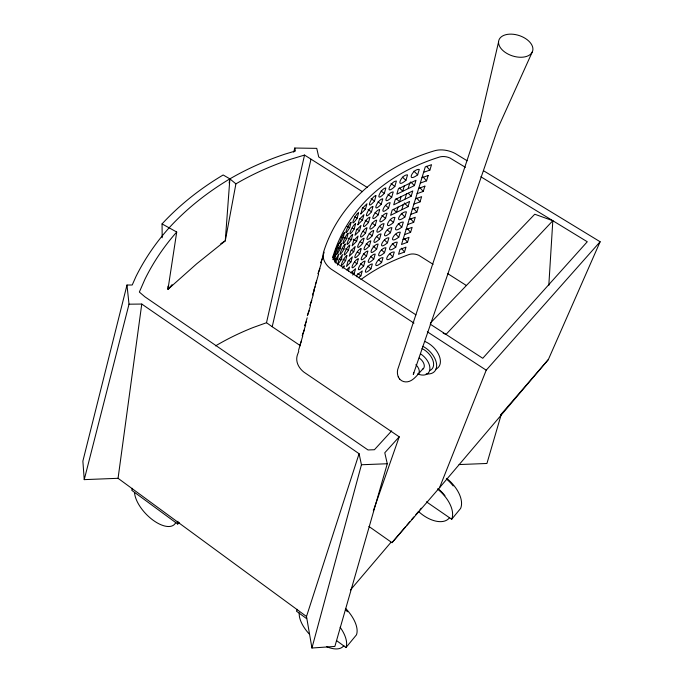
<?xml version="1.0" encoding="UTF-8"?>
<svg xmlns="http://www.w3.org/2000/svg" width="683" height="683" viewBox="0 0 683 683"><rect width="100%" height="100%" fill="white"/><g stroke="black" fill="none" stroke-linecap="round" stroke-linejoin="round"><path stroke-width="1.02" d="M168.001 286.186L167.958 289.353L196.755 263.74L225.27 240.868L235.908 183.864A362.144 274.421 22.8 0 1 289.652 159.566L304.541 155.067L362.366 191.658M548.799 285.503L552.82 220.711L534.763 214.223L430.7 322.735M413.599 373.592L413.744 372.645L413.3 374.361L498.411 127.029L532.322 51.865A17.732 10.723 17.9 0 0 511.336 34.141A17.732 10.723 17.9 0 0 503.525 51.08A17.732 10.723 17.9 0 0 532.322 51.865M118.065 478.305L141.765 304.055L129.01 304.191L84.24 479.628L118.065 478.305L306.496 616.484L311.943 648.013L334.875 646.434L387.278 463.748L384.785 452.769L399.222 436.83L303.952 372.158A20.977 16.059 15.1 0 1 297.293 355.28L298.744 351.293M235.908 183.864L229.872 178.861L223.162 174.976A379.85 271.586 11.5 0 0 162.059 223.913L176.718 232.024L167.958 289.353A347.34 271.74 23.4 0 1 172.082 284.666M229.121 183.001L229.872 178.861A372.081 282.13 22.8 0 1 285.05 154.102L295.406 150.994L294.774 148.04L316.75 148.356L318.696 156.928L367.36 187.509M215.529 345.888A318.705 264.466 25.2 0 1 253.034 327.567L266.507 322.726L304.541 155.067M300.486 345.769L272.21 326.73L310.978 159.284M498.53 42.098L480.021 121.694L480.405 120.123L398.394 367.497C396.063 372.636 397.702 379.868 403.636 381.584C412.617 383.872 417.945 373.345 423.4 368.572M465.379 167.318L450.054 158.046A11.372 7.556 17.4 0 0 440.364 156.817L439.468 157.056A264.705 187.133 24.3 0 0 372.816 193.989C354.75 210.347 340.885 231.341 333.569 254.631L333.372 255.451A12.251 8.794 15.1 0 0 336.796 263.348L415.921 314.854M220.797 243.669A347.34 271.74 23.4 0 1 225.27 240.868L229.872 178.861A380.849 272.688 11.9 0 0 168.923 228.045A372.081 282.13 22.8 0 0 136.011 276.436L132.22 284.999L126.987 285.042L82.874 461.127L84.24 479.628M298.522 350.456L302.825 335.712M293.707 152.164L294.774 148.04M332.843 257.397L333.569 254.631M332.86 259.625L334.303 254.136L333.056 257.576M334.585 259.472L336.01 254.059L333.415 259.591M334.926 262.238L335.737 259.352L338.794 254.11L337.376 259.438L335.344 262.938M340.219 248.732L341.654 243.327C339.272 245.368 332.928 262.878 340.219 248.732L338.401 247.972M343.105 237.872L344.556 232.382C342.157 234.414 335.78 252.044 343.105 237.872L341.269 237.103M337.47 264.987L338.879 259.728L342.482 254.571L341.073 259.822L337.59 264.773M343.908 249.278L345.333 243.942C342.337 245.778 335.976 262.554 343.908 249.278L342.166 248.441M346.768 238.572L348.219 233.168C345.197 234.995 338.802 251.882 346.768 238.572L344.138 237.317M349.679 227.721L351.156 222.231C348.099 224.05 341.679 241.048 349.679 227.721L347.032 226.449M357.849 224.903L359.429 219.192L363.937 214.693L362.451 220.097L357.935 224.587M360.812 214.061L362.391 208.255L366.942 203.782L365.439 209.254L360.897 213.736M311.943 648.013L361.444 464.747L359.087 453.708L141.765 304.055M343.66 267.83L344.215 265.789L342.243 268.163M345.607 260.641L347.015 255.468C343.489 257.039 337.137 273.157 345.607 260.641L342.866 259.156M348.432 250.251L349.85 245.001C346.298 246.554 339.921 262.793 348.432 250.251L345.666 248.757M351.293 239.707L352.735 234.38C349.15 235.917 342.738 252.275 351.293 239.707L348.509 238.205M354.187 229.018L355.655 223.606C352.035 225.134 345.598 241.611 354.187 229.018L352.317 228.011M357.132 218.167L358.618 212.678C354.972 214.189 348.501 230.786 357.132 218.167L354.588 216.801M348.432 271.04L349.542 267.01L346.708 269.905M350.934 261.948L352.343 256.842L347.92 261.358L346.512 266.455L350.934 261.948L348.339 260.36M353.76 251.703L355.177 246.529L350.738 251.037L349.303 256.202L353.76 251.703L351.139 250.106M356.611 241.312L358.054 236.07L353.598 240.578L352.146 245.812L356.611 241.312L353.094 239.178M359.514 230.786L360.974 225.458L356.492 229.958L355.023 235.276L359.514 230.786L356.85 229.172M352.659 275.027L354.187 273.687L355.578 268.726L350.814 272.91M356.97 263.732L358.379 258.703C353.845 259.557 347.442 274.89 356.97 263.732L354.52 262.05M359.796 253.641L361.222 248.535C356.646 249.372 350.217 264.825 359.796 253.641L357.32 251.95M362.656 243.404L364.099 238.23C359.489 239.041 353.034 254.614 362.656 243.404L360.163 241.714M365.559 233.023L367.019 227.781C362.374 228.566 355.886 244.266 365.559 233.023L363.049 231.332M368.496 222.504L369.99 217.185C365.294 217.945 358.78 233.774 368.496 222.504L365.123 220.233M371.484 211.832L372.995 206.437C368.257 207.162 361.717 223.128 371.484 211.832L368.086 209.553M374.515 200.998L376.043 195.534C371.27 196.234 364.696 212.328 374.515 200.998L371.082 198.719M356.62 276.743L357.166 274.779L362.255 270.946L360.863 275.838L358.413 277.674M363.655 266.02L365.064 261.068C360.086 261.538 353.674 276.53 363.655 266.02L360.59 263.672M366.489 256.074L367.915 251.054C362.904 251.489 356.458 266.609 366.489 256.074L363.399 253.717M369.358 245.991L370.809 240.894C365.746 241.312 359.275 256.56 369.358 245.991L366.242 243.635M372.269 235.772L373.738 230.606C368.641 230.991 362.135 246.358 372.269 235.772L369.127 233.398M375.215 225.399L376.709 220.165C371.569 220.524 365.029 236.019 375.215 225.399L372.056 223.025M378.211 214.889L379.722 209.579C374.54 209.903 367.975 225.535 378.211 214.889L375.018 212.507M381.242 204.234L382.779 198.847C377.545 199.137 370.954 214.906 381.242 204.234L378.032 201.844M384.316 193.417L385.878 187.962C380.602 188.218 373.977 204.123 384.316 193.417L381.08 191.027M370.929 268.837L372.346 263.945C366.967 264.022 360.547 278.698 370.929 268.837L367.71 266.088M373.772 259.028L375.206 254.076C369.793 254.119 363.339 268.923 373.772 259.028L370.528 256.279M376.657 249.099L378.109 244.079C372.653 244.087 366.165 259.019 376.657 249.099L373.029 246.025M379.577 239.024L381.054 233.936C375.548 233.91 369.033 248.971 379.577 239.024L376.649 236.566M382.54 228.814L384.042 223.657C378.493 223.597 371.945 238.794 382.54 228.814L379.594 226.346M385.545 218.458L387.065 213.233C381.473 213.139 374.89 228.464 385.545 218.458L381.831 215.367M388.593 207.965L390.13 202.663C384.486 202.535 377.878 217.997 388.593 207.965L385.596 205.489M391.683 197.319L393.237 191.949C387.551 191.778 380.909 207.376 391.683 197.319L387.901 194.211M394.808 186.527L396.396 181.072C390.659 180.867 383.983 196.61 394.808 186.527L391 183.411M501.228 414.521L486.928 463.475L459.078 464.56M381.592 262.52L383.035 257.636C377.247 257.269 370.801 271.774 381.592 262.52L378.595 259.668M384.495 252.727L385.955 247.784C380.124 247.374 373.644 262.007 384.495 252.727L381.473 249.876M387.432 242.806L388.917 237.795C383.043 237.351 376.529 252.112 387.432 242.806L384.384 239.946M390.411 232.749L391.914 227.67C385.997 227.183 379.449 242.081 390.411 232.749L387.338 229.881M393.434 222.556L394.953 217.399C388.986 216.887 382.403 231.913 393.434 222.556L390.334 219.678M398.035 207L396.49 212.217L393.374 209.331M401.169 196.448L399.598 201.741L396.097 198.531M404.336 185.742L402.748 191.112L399.222 187.893M405.933 180.338L407.546 174.899C401.391 174.216 394.663 189.806 405.933 180.338L402.381 177.119M401.877 209.399L403.44 204.174M405.01 198.924L406.59 193.639M408.186 188.312L409.791 182.95M392.802 256.902L394.279 252.027C388.115 251.207 381.643 265.542 392.802 256.902L390.027 253.965M395.764 247.126L397.258 242.192C391.163 241.475 384.247 255.664 395.764 247.126L392.264 243.447M398.761 237.214L400.281 232.211C394.142 231.469 387.184 245.778 398.761 237.214L395.944 234.269M401.8 227.174L403.337 222.103C397.147 221.318 390.155 235.763 401.8 227.174L398.249 223.478M404.882 216.998L406.445 211.858C400.204 211.03 393.177 225.612 404.882 216.998L401.297 213.292M408.007 206.684L409.587 201.468L392.179 210.074L390.642 215.307L408.007 206.684L404.396 202.971M411.175 196.217L412.771 190.933L395.269 199.513L393.715 204.815L411.175 196.217L408.263 193.246M414.385 185.614L416.007 180.261L398.402 188.807L396.832 194.177L414.385 185.614L410.714 181.891M417.637 174.865L419.285 169.427C412.848 168.428 405.668 183.573 417.637 174.865L413.932 171.126M404.498 252.001L406.001 247.135L400.016 249.406L398.531 254.272L404.498 252.001L401.331 248.228M423.614 172.312L429.855 170.11L431.536 164.688L425.278 166.883L401.519 244.505L407.52 242.243L409.049 237.308L403.03 239.571M404.549 234.602L410.585 232.348L412.131 227.354L406.078 229.608M407.623 224.57L413.685 222.325L415.255 217.262L409.168 219.508M410.731 214.402L416.835 212.165L418.423 207.034L412.301 209.271M413.889 204.097L420.019 201.869L421.633 196.661L415.477 198.89M417.082 193.648L423.255 191.428L424.886 186.152M420.327 183.053L426.534 180.841L428.19 175.497M306.496 616.484L359.087 453.708M373.319 510.841L399.222 436.83M306.257 321.804L304.806 325.8L307.179 317.766M305.711 324.809L302.262 335.771L304.447 329.778M299.76 345.589L301.579 340.604M313.147 295.244L309.988 305.438L311.824 300.435M310.509 305.583L307.376 315.691L309.203 310.697M319.96 268.598L318.065 273.755L321.343 263.177M318.585 273.977L312.643 295.03L314.479 290.019M315.333 284.469L316.596 281.037M313.984 289.771L315.085 286.766M324.143 252.215L320.831 262.87L322.735 257.713M368.922 526.448L391.999 542.669L439.553 487.705L486.219 370.177L600.126 241.748L483.513 170.724M439.553 487.705L548.347 359.557L600.126 241.748M336.557 640.603L345.999 647.535L356.458 634.849A31 15.504 42.2 0 0 345.615 608.399M426.431 501.826L451.702 519.242L460.624 508.417A28.652 16.58 41.2 0 0 446.665 478.373M350.43 589.984L391 542.276M391.999 542.669L405.625 526.627M406.991 525.022L409.715 521.821M411.755 519.413L413.804 517.005M415.845 514.598L417.894 512.19M419.934 509.783L421.3 508.178M500.639 414.829L548.347 359.557M391.658 430.879L374.421 449.73L368.009 449.96L144.89 296.798L139.341 292.068L144.907 279.304A362.144 274.421 22.8 0 1 176.718 232.024M552.82 220.711L446.008 334.397L443.156 333.227M132.331 488.311A29.787 14.394 46.1 0 0 131.81 490.36L177.708 524.04L179.211 522.529M361.034 279.518C375.505 268.667 391.931 260.633 408.929 254.563L409.783 254.307A10.655 7.573 17.6 0 1 418.892 255.374L433.107 264.33M418.705 188.363L424.911 186.143M421.966 177.7L428.207 175.488M361.444 464.747L387.278 463.748M335.575 258.678L337.376 259.438M339.161 258.9L341.073 259.822M362.733 207.641L365.439 209.254M359.77 218.483L362.451 220.097M467.112 160.736L455.271 153.53A20.942 13.925 17.4 0 0 434.26 150.858C384.845 165.525 339.297 201.331 323.648 251.831A22.565 16.196 15.1 0 0 331.059 269.059L413.983 323.102M480.841 176.76L587.278 241.756L482.761 358.285L430.179 324.118M447.502 273.49L466.395 285.511M427.362 331.818L486.219 370.177M351.754 272.013L354.187 273.687M266.507 322.726L272.21 326.73M306.676 618.678L296.482 611.2A31.239 15.376 42.3 0 1 297.336 609.304M357.815 273.499L360.863 275.838M426.465 166.285L429.855 170.11M423.17 177.025L426.534 180.841M419.917 187.612L423.255 191.428M416.715 198.061L420.019 201.869M413.556 208.366L416.835 212.165M410.44 218.534L413.685 222.325M407.358 228.566L410.585 232.348M404.327 238.461L407.52 242.243M398.215 376.862L398.539 377.349M399.342 378.587L399.683 379.091M126.987 285.042L129.01 304.191M162.059 223.913L162.178 237.769M343.856 645.572A28.421 14.027 42.3 0 1 326.628 646.673M309.527 634.319A28.421 14.027 42.3 0 1 299.256 612.847M345.359 609.373A28.225 14.13 42.2 0 1 347.374 611.755M340.1 627.199A31.239 15.376 42.3 0 1 345.999 647.535M449.593 517.577A26.244 15.043 41.3 0 1 418.235 511.225M438.093 488.695A26.244 15.043 41.3 0 1 444.957 495.721M446.366 478.962A26.082 15.111 41.2 0 1 453.188 485.937M437.572 489.079A28.848 16.503 41.3 0 1 451.702 519.242M175.847 522.299A27.098 13.122 46.1 0 1 153.231 520.309A27.098 13.122 46.1 0 1 134.525 492.426M177.913 521.249A29.787 14.394 46.1 0 1 177.708 524.04M420.66 353.914A14.642 9.118 43.4 0 1 429.803 369.682A14.642 9.118 43.4 0 1 417.561 373.866M425.014 341.534A18.091 11.363 43.3 0 1 439.246 355.86A18.091 11.363 43.3 0 1 435.848 369.136M422.026 348.569A14.599 9.135 43.4 0 1 432.834 360.154A14.599 9.135 43.4 0 1 429.983 370.442M419.234 358.063A8.051 5.012 43.4 0 1 424.066 364.329A8.051 5.012 43.4 0 1 422.325 369.341M422.82 346.298A18.142 11.346 43.4 0 1 436.557 364.013A18.142 11.346 43.4 0 1 426.192 373.857M415.862 364.696A8.076 5.003 43.4 0 1 418.406 373.925M336.207 248.877C331.904 263.493 338.674 245.829 338.896 243.122L336.207 248.877"/></g></svg>
